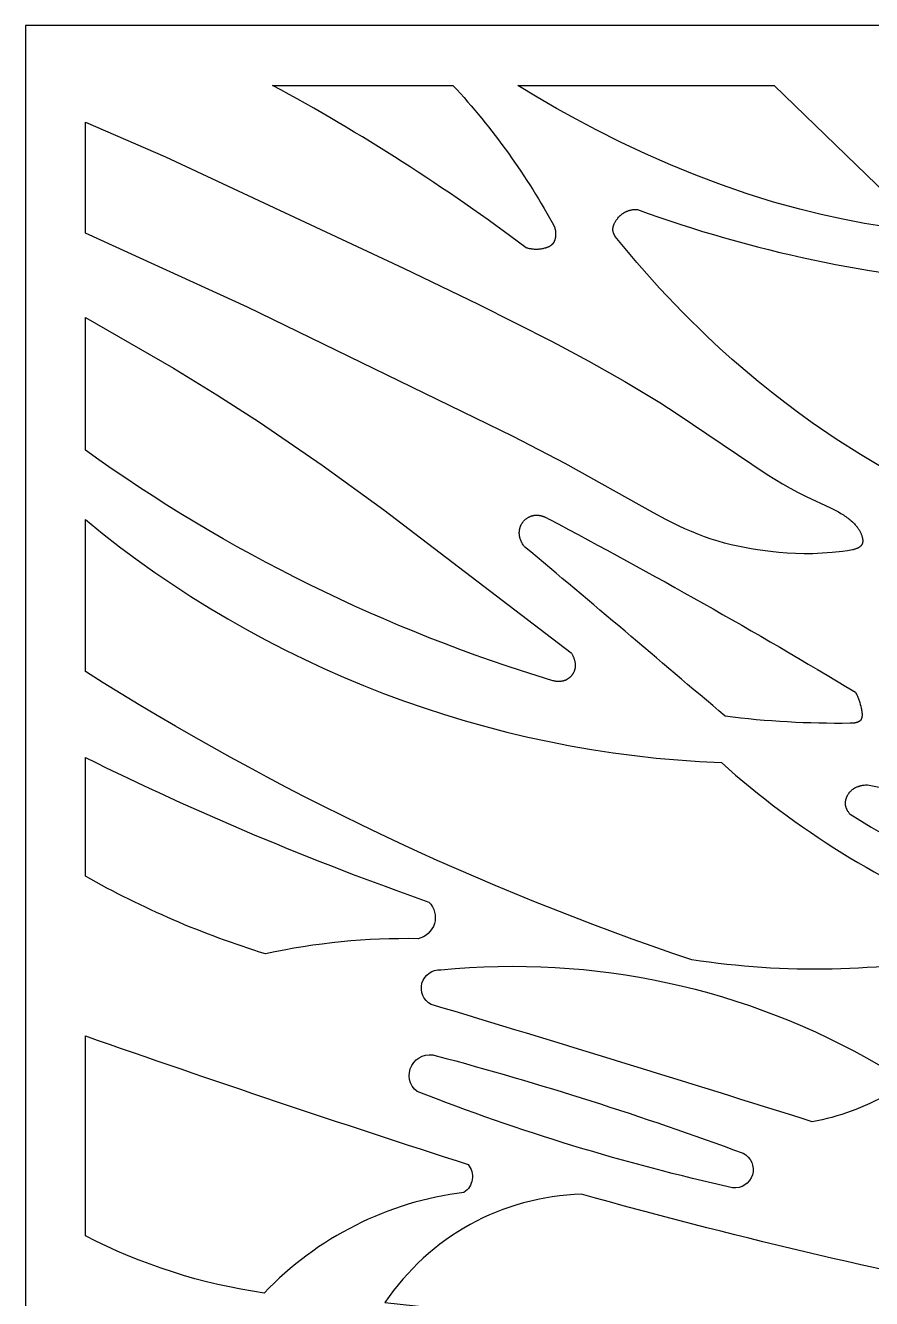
# Model space of a CAD drawing. Header units: millimetres. Extents: x 50 to 1286, y 76 to 815.
# Drawn here: x 50.3 to 332.7, y 390.4 to 815.3 of the extents above; entities that cross this region are included whole.
import ezdxf

# ---------------------------------------------------------------- set-up
doc = ezdxf.new("R2010")
doc.units = ezdxf.units.MM
doc.layers.add('Layer 01', color=1, linetype='Continuous')

msp = doc.modelspace()

# ---------------------------------------------------------------- linework, layer by layer
at = {"layer": 'Layer 01'}
for points in [[(50.3, 75.65), (1285.74, 75.65), (1285.74, 815.26), (50.3, 815.26)], [(70.3, 782.96), (97.07, 771.37), (176.44, 734.28), (201.41, 722.26), (226.15, 709.8), (238.32, 703.28), (250.31, 696.49), (262.06, 689.39), (267.84, 685.71), (297.87, 665.39), (302.95, 662.31), (305.55, 660.84), (308.19, 659.42), (310.87, 658.05), (319.04, 654.25), (319.92, 653.82), (320.8, 653.37), (321.65, 652.91), (322.49, 652.42), (323.3, 651.91), (323.7, 651.65), (324.09, 651.38), (324.48, 651.11), (324.86, 650.82), (325.23, 650.53), (325.59, 650.23), (325.95, 649.92), (326.29, 649.6), (326.63, 649.28), (326.96, 648.94), (327.27, 648.61), (327.57, 648.26), (327.71, 648.08), (327.86, 647.9), (327.99, 647.72), (328.13, 647.53), (328.26, 647.34), (328.39, 647.14), (328.52, 646.94), (328.64, 646.74), (328.76, 646.53), (328.87, 646.31), (328.98, 646.09), (329.09, 645.87), (329.18, 645.66), (329.26, 645.45), (329.35, 645.24), (329.42, 645.02), (329.49, 644.81), (329.55, 644.59), (329.61, 644.38), (329.64, 644.27), (329.66, 644.16), (329.68, 644.05), (329.7, 643.95), (329.71, 643.84), (329.73, 643.73), (329.74, 643.63), (329.75, 643.53), (329.75, 643.42), (329.76, 643.32), (329.76, 643.22), (329.76, 643.12), (329.75, 643.03), (329.74, 642.93), (329.73, 642.83), (329.72, 642.79), (329.72, 642.74), (329.71, 642.7), (329.7, 642.65), (329.69, 642.61), (329.68, 642.56), (329.66, 642.51), (329.65, 642.47), (329.64, 642.42), (329.62, 642.38), (329.6, 642.33), (329.59, 642.29), (329.57, 642.24), (329.55, 642.2), (329.53, 642.16), (329.51, 642.12), (329.49, 642.08), (329.46, 642.03), (329.44, 641.99), (329.42, 641.95), (329.39, 641.91), (329.36, 641.88), (329.34, 641.84), (329.31, 641.8), (329.28, 641.76), (329.25, 641.72), (329.22, 641.69), (329.19, 641.65), (329.16, 641.62), (329.12, 641.58), (329.09, 641.55), (329.06, 641.51), (328.99, 641.45), (328.91, 641.38), (328.83, 641.32), (328.76, 641.26), (328.67, 641.2), (328.59, 641.14), (328.5, 641.08), (328.41, 641.03), (328.32, 640.97), (328.22, 640.92), (328.12, 640.87), (328.02, 640.82), (327.92, 640.77), (327.82, 640.73), (327.71, 640.68), (327.49, 640.6), (327.27, 640.52), (327.03, 640.44), (326.8, 640.37), (326.55, 640.31), (326.3, 640.24), (325.78, 640.13), (325.25, 640.03), (324.71, 639.94), (323.06, 639.73), (319.54, 639.36), (316.25, 639.11), (313.15, 638.97), (310.2, 638.95), (307.36, 639.02), (304.56, 639.18), (301.78, 639.42), (298.96, 639.73), (294.67, 640.31), (292.48, 640.66), (290.28, 641.05), (288.07, 641.5), (285.86, 641.99), (283.66, 642.54), (281.48, 643.15), (279.21, 643.86), (276.97, 644.64), (274.75, 645.47), (272.57, 646.36), (270.41, 647.3), (268.27, 648.29), (264.05, 650.37), (259.89, 652.59), (230.45, 669.04), (213.12, 678.11), (124.46, 721.24), (70.3, 745.93)]]:
    msp.add_lwpolyline(points, close=True, dxfattribs=at)
for points in [[(192.99, 795.26, -0.062994), (226.97, 747.85), (227.04, 747.52), (227.1, 747.18), (227.13, 747.01), (227.16, 746.84), (227.18, 746.66), (227.2, 746.49), (227.21, 746.31), (227.22, 746.13), (227.23, 745.95), (227.24, 745.77), (227.24, 745.6), (227.23, 745.42), (227.23, 745.24), (227.22, 745.06), (227.2, 744.89), (227.18, 744.71), (227.16, 744.54), (227.13, 744.37), (227.09, 744.2), (227.06, 744.03), (227.01, 743.87), (226.96, 743.71), (226.94, 743.63), (226.91, 743.55), (226.88, 743.47), (226.85, 743.4), (226.82, 743.32), (226.79, 743.24), (226.75, 743.17), (226.72, 743.1), (226.68, 743.02), (226.64, 742.95), (226.6, 742.88), (226.56, 742.81), (226.52, 742.75), (226.47, 742.68), (226.43, 742.61), (226.38, 742.55), (226.34, 742.49), (226.29, 742.44), (226.24, 742.38), (226.2, 742.33), (226.15, 742.27), (226.1, 742.22), (226.05, 742.17), (225.99, 742.12), (225.94, 742.07), (225.89, 742.02), (225.83, 741.98), (225.77, 741.93), (225.72, 741.88), (225.66, 741.84), (225.54, 741.75), (225.41, 741.67), (225.29, 741.59), (225.16, 741.51), (225.02, 741.44), (224.89, 741.37), (224.75, 741.31), (224.61, 741.24), (224.46, 741.18), (224.32, 741.13), (224.17, 741.07), (224.02, 741.02), (223.87, 740.97), (223.72, 740.93), (223.56, 740.89), (223.25, 740.81), (222.94, 740.74), (222.62, 740.69), (222.3, 740.64), (221.98, 740.6), (221.68, 740.57), (221.38, 740.55), (221.08, 740.54), (220.79, 740.53), (220.49, 740.54), (220.2, 740.55), (219.91, 740.56), (219.62, 740.59), (219.33, 740.62), (219.05, 740.67), (218.77, 740.71), (218.48, 740.77), (218.2, 740.84), (217.93, 740.91), (217.65, 740.99), (217.38, 741.08, 0.037167), (132.75, 795.26)], [(70.3, 717.75), (99.69, 700.87), (114.14, 692.02), (128.39, 682.85), (149.34, 668.5), (169.89, 653.58), (232.47, 605.94), (232.56, 605.78), (232.65, 605.62), (232.74, 605.45), (232.83, 605.28), (232.92, 605.11), (233, 604.94), (233.08, 604.77), (233.15, 604.59), (233.22, 604.41), (233.29, 604.23), (233.36, 604.05), (233.42, 603.87), (233.47, 603.68), (233.52, 603.5), (233.57, 603.31), (233.62, 603.12), (233.66, 602.93), (233.69, 602.74), (233.72, 602.56), (233.74, 602.37), (233.76, 602.18), (233.77, 601.99), (233.78, 601.8), (233.78, 601.61), (233.78, 601.42), (233.77, 601.23), (233.75, 601.05), (233.74, 600.95), (233.73, 600.86), (233.72, 600.77), (233.7, 600.68), (233.68, 600.58), (233.66, 600.49), (233.64, 600.4), (233.62, 600.31), (233.6, 600.22), (233.57, 600.13), (233.53, 600), (233.49, 599.87), (233.44, 599.74), (233.39, 599.62), (233.33, 599.49), (233.27, 599.37), (233.21, 599.24), (233.14, 599.12), (233.08, 599), (233, 598.89), (232.93, 598.77), (232.85, 598.65), (232.77, 598.54), (232.69, 598.43), (232.6, 598.32), (232.51, 598.22), (232.42, 598.11), (232.33, 598.01), (232.23, 597.91), (232.13, 597.81), (232.03, 597.72), (231.93, 597.63), (231.82, 597.54), (231.71, 597.45), (231.6, 597.37), (231.49, 597.29), (231.38, 597.21), (231.26, 597.14), (231.14, 597.07), (231.02, 597), (230.9, 596.93), (230.78, 596.87), (230.65, 596.82), (230.52, 596.76), (230.39, 596.71), (230.26, 596.66), (230.12, 596.62), (229.99, 596.58), (229.85, 596.54), (229.72, 596.5), (229.58, 596.47), (229.44, 596.45), (229.3, 596.42), (229.16, 596.4), (229.02, 596.38), (228.88, 596.37), (228.73, 596.36), (228.59, 596.35), (228.45, 596.35), (228.31, 596.34), (228.17, 596.34), (228.02, 596.35), (227.88, 596.35), (227.74, 596.36), (227.6, 596.37), (227.45, 596.38), (227.17, 596.42), (226.89, 596.46), (226.62, 596.52), (226.35, 596.58, -0.082199), (70.3, 673.5)], [(70.3, 650.34, 0.164186), (282.57, 569.28, 0.088011), (367.67, 516.58, -0.693615), (366.22, 505.35, -0.086583), (272.73, 503.46, -0.060067), (70.3, 599.64)], [(225.06, 650.5, -0.014499), (327.3, 592.75), (327.46, 592.48), (327.61, 592.21), (327.76, 591.94), (327.89, 591.67), (328.02, 591.39), (328.14, 591.11), (328.26, 590.83), (328.37, 590.54), (328.47, 590.25), (328.57, 589.96), (328.75, 589.35), (328.93, 588.71), (329.1, 588.05), (329.25, 587.39), (329.32, 587.06), (329.39, 586.72), (329.44, 586.38), (329.49, 586.05), (329.5, 585.88), (329.52, 585.72), (329.53, 585.56), (329.54, 585.4), (329.54, 585.24), (329.54, 585.08), (329.53, 584.93), (329.52, 584.78), (329.51, 584.7), (329.5, 584.63), (329.49, 584.56), (329.48, 584.49), (329.47, 584.42), (329.45, 584.35), (329.44, 584.28), (329.42, 584.21), (329.4, 584.14), (329.38, 584.08), (329.36, 584.01), (329.33, 583.95), (329.31, 583.88), (329.28, 583.82), (329.25, 583.76), (329.22, 583.7), (329.19, 583.64), (329.15, 583.59), (329.12, 583.53), (329.1, 583.51), (329.08, 583.48), (329.06, 583.45), (329.04, 583.43), (329.02, 583.4), (329, 583.38), (328.98, 583.35), (328.95, 583.33), (328.93, 583.3), (328.91, 583.28), (328.87, 583.24), (328.84, 583.21), (328.8, 583.18), (328.76, 583.15), (328.72, 583.11), (328.68, 583.08), (328.64, 583.05), (328.6, 583.03), (328.56, 583), (328.52, 582.97), (328.47, 582.94), (328.43, 582.92), (328.38, 582.89), (328.33, 582.87), (328.29, 582.84), (328.24, 582.82), (328.14, 582.78), (328.04, 582.74), (327.94, 582.7), (327.83, 582.66), (327.72, 582.63), (327.61, 582.6), (327.5, 582.57), (327.39, 582.54), (327.28, 582.52), (327.16, 582.49), (327.04, 582.47), (326.93, 582.46), (326.81, 582.44), (326.69, 582.43), (326.46, 582.41), (326.23, 582.39), (326, 582.39), (325.77, 582.39), (325.55, 582.39, -0.03499), (283.84, 584.73, 0.002055), (216.9, 641.32), (216.72, 641.53), (216.56, 641.76), (216.39, 641.99), (216.24, 642.23), (216.1, 642.48), (216.03, 642.6), (215.96, 642.73), (215.89, 642.85), (215.83, 642.98), (215.77, 643.11), (215.71, 643.24), (215.66, 643.37), (215.6, 643.5), (215.55, 643.64), (215.5, 643.77), (215.46, 643.9), (215.42, 644.04), (215.38, 644.18), (215.34, 644.31), (215.3, 644.45), (215.27, 644.59), (215.24, 644.73), (215.22, 644.87), (215.19, 645.01), (215.17, 645.15), (215.16, 645.29), (215.14, 645.43), (215.14, 645.54), (215.13, 645.65), (215.13, 645.76), (215.12, 645.88), (215.12, 645.99), (215.13, 646.1), (215.13, 646.21), (215.14, 646.32), (215.14, 646.43), (215.15, 646.55), (215.17, 646.66), (215.18, 646.77), (215.2, 646.88), (215.21, 646.99), (215.24, 647.1), (215.26, 647.21), (215.28, 647.32), (215.31, 647.43), (215.34, 647.54), (215.37, 647.64), (215.4, 647.75), (215.44, 647.86), (215.47, 647.96), (215.51, 648.07), (215.55, 648.17), (215.6, 648.28), (215.64, 648.38), (215.69, 648.48), (215.74, 648.58), (215.79, 648.68), (215.84, 648.78), (215.9, 648.88), (215.98, 649.02), (216.07, 649.15), (216.16, 649.29), (216.25, 649.42), (216.35, 649.55), (216.45, 649.67), (216.55, 649.8), (216.66, 649.92), (216.77, 650.03), (216.89, 650.15), (217, 650.26), (217.12, 650.37), (217.25, 650.48), (217.37, 650.58), (217.5, 650.68), (217.63, 650.77), (217.77, 650.87), (217.9, 650.95), (218.04, 651.04), (218.18, 651.12), (218.32, 651.2), (218.47, 651.27), (218.61, 651.34), (218.76, 651.41), (218.91, 651.47), (219.06, 651.52), (219.21, 651.58), (219.36, 651.62), (219.51, 651.67), (219.67, 651.71), (219.82, 651.74), (219.98, 651.77), (220.14, 651.79), (220.31, 651.81), (220.47, 651.83), (220.64, 651.84), (220.8, 651.84), (220.97, 651.84), (221.14, 651.84), (221.3, 651.83), (221.47, 651.81), (221.63, 651.79), (221.8, 651.77), (221.97, 651.74), (222.13, 651.71), (222.29, 651.68), (222.46, 651.64), (222.62, 651.6), (222.78, 651.55), (222.95, 651.5), (223.11, 651.45), (223.27, 651.39), (223.42, 651.33), (223.58, 651.27), (223.74, 651.2), (223.89, 651.14), (224.04, 651.06), (224.2, 650.99), (224.49, 650.84), (224.78, 650.67)], [(70.3, 570.99, 0.030506), (184.95, 522.73, -0.594129), (181.35, 510.49, 0.058236), (130.39, 505.45, -0.054228), (70.3, 531.37)], [(312.89, 449.43, 0.003259), (185.74, 488.56, -0.815704), (188.97, 500.09, -0.158293), (335.17, 468.4, -0.417994), (338.14, 458.64, -0.087888)], [(70.3, 478.06, 0.006164), (198.01, 435.16, -0.445683), (196.67, 425.82, 0.173631), (129.99, 392.25, -0.084267), (70.3, 411.37)], [(286.31, 427.4, -0.038344), (181.01, 459.49, -0.838761), (187.43, 471.45, -0.023126), (289.81, 438.93, -0.843542)], [(385.56, 389.79, -0.019969), (235.92, 425.23, 0.242785), (170.29, 389.06, -0.004635), (333.38, 369.87, -0.004128), (384.64, 376.2, 0.880258)]]:
    msp.add_lwpolyline(points, format="xyb", close=True, dxfattribs=at)
msp.add_lwpolyline([(337.59, 748.01), (330.33, 749.22), (323.1, 750.6), (315.91, 752.16), (308.76, 753.91), (299.96, 756.33), (291.24, 759.04), (282.6, 762.02), (274.05, 765.26), (265.59, 768.73), (257.22, 772.42), (248.95, 776.33), (240.79, 780.43), (234.14, 783.94), (227.58, 787.58), (221.09, 791.35), (214.68, 795.26), (300.24, 795.26), (341.29, 755.53)], dxfattribs=at)
for points in [[(337.33, 667.12), (329.04, 672.06), (320.9, 677.25), (312.93, 682.69), (308.32, 686), (303.78, 689.4), (299.29, 692.89), (294.87, 696.45), (290.52, 700.09), (286.23, 703.81), (282, 707.61), (277.85, 711.48), (269.74, 719.43), (261.92, 727.64), (254.38, 736.11), (247.15, 744.82), (247.08, 744.94), (247, 745.06), (246.93, 745.19), (246.87, 745.31), (246.8, 745.44), (246.74, 745.57), (246.69, 745.7), (246.63, 745.84), (246.59, 745.97), (246.54, 746.11), (246.5, 746.24), (246.47, 746.38), (246.45, 746.45), (246.44, 746.52), (246.42, 746.59), (246.41, 746.66), (246.4, 746.73), (246.39, 746.8), (246.39, 746.87), (246.38, 746.94), (246.37, 747.04), (246.37, 747.15), (246.37, 747.26), (246.38, 747.37), (246.38, 747.47), (246.39, 747.58), (246.41, 747.69), (246.42, 747.8), (246.44, 747.9), (246.46, 748.01), (246.49, 748.12), (246.52, 748.22), (246.55, 748.33), (246.58, 748.43), (246.61, 748.54), (246.65, 748.64), (246.69, 748.75), (246.73, 748.85), (246.78, 748.95), (246.82, 749.06), (246.92, 749.26), (247.02, 749.46), (247.13, 749.66), (247.25, 749.86), (247.37, 750.05), (247.5, 750.24), (247.68, 750.5), (247.87, 750.75), (248.06, 751), (248.27, 751.23), (248.48, 751.46), (248.58, 751.57), (248.69, 751.68), (248.8, 751.79), (248.92, 751.89), (249.03, 752), (249.15, 752.1), (249.26, 752.19), (249.38, 752.29), (249.5, 752.38), (249.63, 752.47), (249.75, 752.56), (249.88, 752.65), (250, 752.73), (250.13, 752.81), (250.26, 752.89), (250.39, 752.96), (250.52, 753.03), (250.66, 753.1), (250.8, 753.17), (250.93, 753.23), (251.07, 753.29), (251.21, 753.34), (251.41, 753.42), (251.61, 753.48), (251.81, 753.55), (252.01, 753.6), (252.22, 753.65), (252.43, 753.69), (252.64, 753.73), (252.85, 753.76), (253.06, 753.79), (253.27, 753.81), (253.48, 753.83), (253.69, 753.84), (253.9, 753.85), (254.12, 753.85), (254.33, 753.85), (254.54, 753.84, 0.071444), (373.69, 728.75, 0.024883)], [(414.73, 530.18, 0.09101), (331.33, 561.73), (330.98, 561.72), (330.63, 561.71), (330.27, 561.68), (330.09, 561.66), (329.92, 561.64), (329.74, 561.62), (329.56, 561.59), (329.39, 561.56), (329.21, 561.52), (329.04, 561.49), (328.86, 561.44), (328.69, 561.4), (328.52, 561.35), (328.35, 561.3), (328.18, 561.24), (328.01, 561.18), (327.84, 561.11), (327.68, 561.05), (327.51, 560.97), (327.35, 560.9), (327.19, 560.82), (327.04, 560.73), (326.88, 560.64), (326.73, 560.55), (326.58, 560.45), (326.43, 560.35), (326.29, 560.24), (326.14, 560.13), (326, 560.01), (325.88, 559.9), (325.75, 559.78), (325.63, 559.66), (325.51, 559.53), (325.39, 559.41), (325.28, 559.27), (325.17, 559.14), (325.07, 559), (324.96, 558.86), (324.87, 558.71), (324.77, 558.57), (324.68, 558.42), (324.6, 558.27), (324.52, 558.12), (324.44, 557.96), (324.37, 557.8), (324.3, 557.64), (324.24, 557.48), (324.18, 557.32), (324.12, 557.16), (324.08, 557), (324.03, 556.83), (324, 556.67), (323.97, 556.5), (323.94, 556.34), (323.93, 556.25), (323.92, 556.17), (323.91, 556.09), (323.91, 556), (323.9, 555.92), (323.9, 555.84), (323.9, 555.75), (323.9, 555.67), (323.9, 555.59), (323.9, 555.51), (323.91, 555.42), (323.91, 555.34), (323.92, 555.26), (323.93, 555.18), (323.95, 555.07), (323.97, 554.96), (323.99, 554.85), (324.01, 554.74), (324.04, 554.64), (324.07, 554.53), (324.1, 554.42), (324.14, 554.32), (324.17, 554.21), (324.21, 554.11), (324.26, 554), (324.3, 553.9), (324.35, 553.8), (324.39, 553.7), (324.44, 553.6), (324.5, 553.5), (324.55, 553.4), (324.61, 553.3), (324.72, 553.11), (324.85, 552.92), (324.98, 552.73), (325.11, 552.55), (325.25, 552.38), (325.39, 552.2), (325.54, 552.04, 0.088892), (405.99, 519.2)]]:
    msp.add_lwpolyline(points, format="xyb", dxfattribs=at)

doc.saveas('drawing.dxf')
